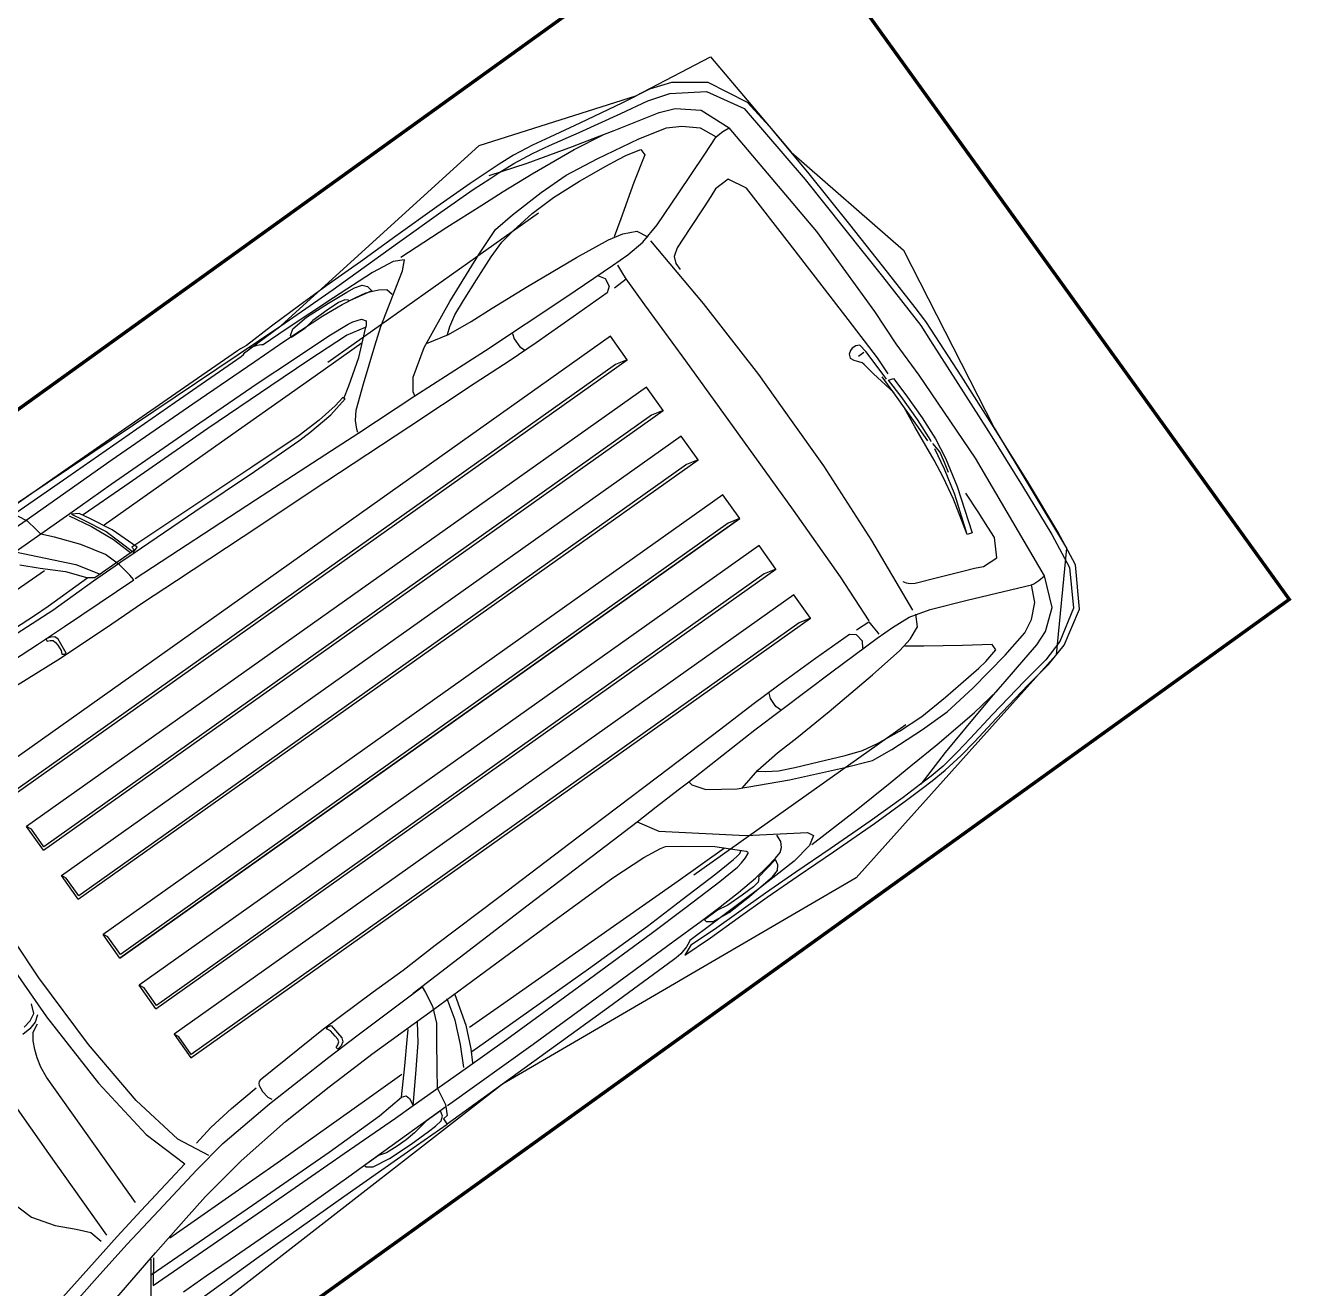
# Model space of a CAD drawing. Header units: millimetres. Extents: x 1904 to 2142, y -1319 to -1235.
# Drawn here: x 1995.589 to 2000.248, y -1250.18 to -1245.53 of the extents above; entities that cross this region are included whole.
import ezdxf

# ---------------------------------------------------------------- set-up
doc = ezdxf.new("R2010")
doc.units = ezdxf.units.MM
doc.header["$LTSCALE"] = 30
doc.layers.get('0').update_dxf_attribs({"linetype": 'CONTINUOUS'})
doc.layers.add('arquitetura', color=8, linetype='CONTINUOUS')

# ---------------------------------------------------------------- blocks, each defined once
blk = doc.blocks.new('Austin Mini dessus')
at = {"color": 8, "flags": 128}
for points in [[(1.1489, 3.7991), (1.3693, 3.7967)], [(1.3693, 3.7967), (1.6304, 3.7968)], [(1.6304, 3.7968), (1.8484, 3.7979)], [(1.8484, 3.7979), (1.9397, 3.7986)], [(2.1078, 3.7972), (1.9397, 3.7986)], [(1.9397, 3.7828), (1.9397, 3.798)], [(2.4284, 3.7942), (2.1078, 3.7972)], [(2.6259, 3.7916), (2.4284, 3.7942)], [(2.6343, 3.7911), (2.6259, 3.7916)], [(2.642, 3.7903), (2.6343, 3.7911)], [(2.649, 3.7893), (2.642, 3.7903)], [(2.6551, 3.7981), (2.7306, 3.7997)], [(2.6814, 3.7868), (2.6551, 3.7981)], [(2.7306, 3.7997), (2.8147, 3.7991)], [(2.8147, 3.7991), (2.9021, 3.7984)], [(2.9021, 3.7984), (2.9944, 3.7997)], [(2.9951, 3.7894), (2.9048, 3.7882)], [(2.9944, 3.7997), (3.0997, 3.8021)], [(3.0966, 3.7917), (2.9951, 3.7894)], [(3.2164, 3.793), (3.0966, 3.7917)], [(3.0997, 3.8021), (3.2215, 3.8034)], [(3.316, 3.7921), (3.2164, 3.793)], [(3.2215, 3.8034), (3.3188, 3.8025)], [(3.3693, 3.7904), (3.316, 3.7921)], [(3.3188, 3.8025), (3.3675, 3.8008)], [(3.3675, 3.8008), (3.3972, 3.7998)], [(3.4015, 3.7895), (3.3693, 3.7904)], [(3.3706, 3.7916), (3.4639, 3.7624)], [(3.3972, 3.7998), (3.439, 3.7972)], [(3.4406, 3.7862), (3.4015, 3.7895)], [(3.439, 3.7972), (3.4912, 3.7905)], [(3.4912, 3.7905), (3.5375, 3.7819)], [(1.174, 3.7599), (1.2419, 3.7604)], [(1.2419, 3.7604), (1.3135, 3.7616)], [(1.3135, 3.7616), (1.4923, 3.7636)], [(1.4923, 3.7636), (1.6691, 3.7637)], [(1.6691, 3.7637), (1.7492, 3.7633)], [(1.716, 3.7644), (1.717, 3.7694)], [(1.7576, 3.764), (1.716, 3.7644)], [(1.717, 3.7694), (1.7313, 3.7792)], [(1.7313, 3.7792), (1.7757, 3.7861)], [(1.7492, 3.7633), (1.9626, 3.7616)], [(1.7781, 3.7702), (1.7576, 3.764)], [(1.7757, 3.7861), (1.8394, 3.7873)], [(1.8082, 3.7719), (1.7781, 3.7702)], [(1.8354, 3.7719), (1.8082, 3.7719)], [(1.8622, 3.7696), (1.8354, 3.7719)], [(1.8394, 3.7873), (1.8918, 3.7867)], [(1.8896, 3.7653), (1.8622, 3.7696)], [(1.9022, 3.763), (1.8896, 3.7653)], [(1.8918, 3.7867), (1.9135, 3.786)], [(1.9455, 3.763), (1.9022, 3.763)], [(1.9135, 3.786), (1.9326, 3.7832)], [(1.9326, 3.7832), (1.942, 3.7759)], [(1.952, 3.781), (1.9397, 3.7828)], [(1.942, 3.7759), (1.9455, 3.763)], [(1.9641, 3.7571), (1.952, 3.781)], [(1.9674, 3.7618), (2.2252, 3.7604)], [(2.2252, 3.7604), (2.4664, 3.7574)], [(2.6704, 3.7837), (2.649, 3.7893)], [(2.6822, 3.7782), (2.6704, 3.7837)], [(2.7507, 3.7887), (2.6814, 3.7868)], [(2.6858, 3.7757), (2.6822, 3.7782)], [(2.7538, 3.7741), (2.6858, 3.7757)], [(2.7449, 3.7554), (2.7458, 3.7609)], [(2.7458, 3.7609), (2.7598, 3.7709)], [(2.8237, 3.7886), (2.7507, 3.7887)], [(2.8931, 3.7702), (2.7538, 3.7741)], [(2.7598, 3.7709), (2.8041, 3.7753)], [(2.8122, 3.7594), (2.7845, 3.7544)], [(2.8041, 3.7753), (2.8678, 3.772)], [(2.8551, 3.7596), (2.8122, 3.7594)], [(2.9048, 3.7882), (2.8237, 3.7886)], [(2.8891, 3.7588), (2.8551, 3.7596)], [(2.8678, 3.772), (2.9199, 3.7677)], [(2.9053, 3.7556), (2.8891, 3.7588)], [(3.0069, 3.7651), (2.8931, 3.7702)], [(2.9199, 3.7677), (2.9416, 3.7655)], [(2.9416, 3.7655), (2.9606, 3.76)], [(2.9606, 3.76), (2.9698, 3.7493)], [(3.0599, 3.7557), (3.0069, 3.7651)], [(3.4894, 3.7783), (3.4406, 3.7862)], [(3.4639, 3.7624), (3.5784, 3.7316)], [(3.5334, 3.7691), (3.4894, 3.7783)], [(3.6119, 3.753), (3.5334, 3.7691)], [(3.5375, 3.7819), (3.6147, 3.7659)], [(3.6147, 3.7659), (3.7245, 3.7448)], [(1.0947, 3.7351), (1.1565, 3.6487)], [(1.9688, 3.7285), (1.9641, 3.7571)], [(1.9715, 3.7117), (1.9688, 3.7285)], [(2.4664, 3.7574), (2.6503, 3.7544)], [(2.6503, 3.7544), (2.7365, 3.753)], [(2.7365, 3.753), (2.7855, 3.7519)], [(2.7845, 3.7544), (2.7449, 3.7554)], [(2.7855, 3.7519), (2.851, 3.7488)], [(2.851, 3.7488), (2.9058, 3.7442)], [(2.9118, 3.7497), (2.9053, 3.7556)], [(2.9058, 3.7442), (2.9441, 3.7386)], [(2.913, 3.7465), (2.9118, 3.7497)], [(2.9725, 3.7349), (2.913, 3.7465)], [(2.9441, 3.7386), (2.9744, 3.7329)], [(2.9698, 3.7493), (2.9725, 3.7349)], [(2.9744, 3.7329), (2.9916, 3.7274)], [(2.9916, 3.7274), (3.001, 3.7198)], [(3.0819, 3.7412), (3.0599, 3.7557)], [(3.0661, 3.7568), (3.2036, 3.7505)], [(3.0743, 3.7267), (3.0819, 3.7412)], [(3.2036, 3.7505), (3.3106, 3.7441)], [(3.3106, 3.7441), (3.3759, 3.7402)], [(3.3759, 3.7402), (3.4593, 3.7344)], [(3.4593, 3.7344), (3.5777, 3.7235)], [(3.5784, 3.7316), (3.6421, 3.7153)], [(3.7239, 3.7317), (3.6119, 3.753)], [(3.7964, 3.7192), (3.7239, 3.7317)], [(3.7245, 3.7448), (3.7958, 3.7324)], [(3.7958, 3.7324), (3.8536, 3.716)], [(1.1226, 3.7043), (1.4484, 3.7087)], [(1.1626, 3.649), (1.1226, 3.7043)], [(1.4484, 3.7087), (1.6921, 3.7115)], [(1.6921, 3.7115), (1.8449, 3.713)], [(1.8449, 3.713), (1.8979, 3.7134)], [(1.8979, 3.7134), (2.0543, 3.714)], [(1.8979, 3.7134), (1.9484, 3.6539)], [(1.9009, 3.6943), (1.8979, 3.7134)], [(1.9964, 3.6756), (1.9715, 3.7117)], [(2.0537, 3.7091), (2.0796, 3.6584)], [(2.0543, 3.714), (2.1798, 3.7129)], [(2.094, 3.6816), (2.0773, 3.7122)], [(2.1798, 3.7129), (2.4309, 3.7103)], [(2.4309, 3.7103), (2.6188, 3.7069)], [(2.6188, 3.7069), (2.7259, 3.7034)], [(2.7259, 3.7034), (2.8298, 3.6998)], [(2.8298, 3.6998), (2.8852, 3.6963)], [(2.8852, 3.6963), (2.8995, 3.6935)], [(2.9469, 3.6452), (3.0743, 3.7267)], [(3.001, 3.7198), (3.0087, 3.7071)], [(3.0087, 3.7071), (3.01, 3.6884)], [(3.5777, 3.7235), (3.6563, 3.7118)], [(3.6421, 3.7153), (3.6846, 3.7048)], [(3.6846, 3.7048), (3.7528, 3.688)], [(3.8504, 3.7028), (3.7964, 3.7192)], [(3.9251, 3.6552), (3.8504, 3.7028)], [(3.8536, 3.716), (3.9358, 3.6662)], [(1.0331, 3.6766), (1.174, 3.6425)], [(1.1335, 3.6804), (1.4355, 3.6849)], [(1.4355, 3.6849), (1.6643, 3.6871)], [(1.6643, 3.6871), (1.816, 3.6859)], [(1.816, 3.6859), (1.8868, 3.6804)], [(1.8868, 3.6804), (1.8979, 3.6843)], [(1.8868, 3.6804), (1.9382, 3.6219)], [(1.8979, 3.6843), (1.9009, 3.6943)], [(2.0389, 3.6143), (1.9964, 3.6756)], [(2.0918, 3.6884), (2.2083, 3.6887)], [(2.1175, 3.6272), (2.094, 3.6816)], [(2.2083, 3.6887), (2.4426, 3.6885)], [(2.4426, 3.6885), (2.6215, 3.6864)], [(2.6215, 3.6864), (2.7286, 3.6829)], [(2.7286, 3.6829), (2.8326, 3.6793)], [(2.8326, 3.6793), (2.8879, 3.6758)], [(2.8698, 3.6229), (2.9257, 3.6769)], [(2.8879, 3.6758), (2.8994, 3.674)], [(2.8994, 3.674), (2.9094, 3.6722)], [(2.8995, 3.6935), (2.9148, 3.6898)], [(2.9094, 3.6722), (2.9171, 3.6679)], [(2.9148, 3.6898), (2.9254, 3.6845)], [(2.9269, 3.6823), (2.9254, 3.6845)], [(2.9257, 3.6769), (2.9271, 3.6797)], [(2.9271, 3.6797), (2.9269, 3.6823)], [(3.2381, 3.6482), (3.3067, 3.6745)], [(3.3067, 3.6745), (3.361, 3.68)], [(3.361, 3.68), (3.4507, 3.6839)], [(3.4507, 3.6839), (3.525, 3.6834)], [(3.525, 3.6834), (3.6102, 3.6722)], [(3.6102, 3.6722), (3.7219, 3.6526)], [(3.7528, 3.688), (3.8, 3.6763)], [(3.8, 3.6763), (3.8361, 3.6624)], [(3.9358, 3.6662), (3.9909, 3.5714)], [(0.909, 3.6348), (1.0218, 3.609)], [(1.174, 3.6425), (1.2747, 3.6187)], [(1.2235, 3.6328), (1.5547, 3.6348)], [(1.5547, 3.6348), (1.8149, 3.6349)], [(1.8149, 3.6349), (1.9203, 3.6346)], [(1.9484, 3.6539), (1.9968, 3.5949)], [(2.0796, 3.6584), (2.1036, 3.6021)], [(2.1218, 3.6365), (2.2347, 3.637)], [(2.2347, 3.637), (2.4865, 3.6382)], [(2.4865, 3.6382), (2.7473, 3.6393)], [(2.7473, 3.6393), (2.8869, 3.6399)], [(2.7793, 3.5129), (2.9469, 3.6452)], [(2.7871, 3.6502), (3.4246, 3.6502)], [(3.1134, 3.5955), (3.2381, 3.6482)], [(3.2592, 3.6259), (3.3014, 3.6408)], [(3.3014, 3.6408), (3.3411, 3.6477)], [(3.3411, 3.6477), (3.4025, 3.6546)], [(3.4025, 3.6546), (3.4682, 3.6568)], [(3.4682, 3.6568), (3.5432, 3.6518)], [(3.5432, 3.6518), (3.6174, 3.6446)], [(3.6174, 3.6446), (3.651, 3.6408)], [(3.651, 3.6408), (3.6741, 3.6378)], [(3.6741, 3.6378), (3.7107, 3.6285)], [(3.7219, 3.6526), (3.793, 3.6355)], [(3.793, 3.6355), (3.8251, 3.6178)], [(3.8361, 3.6624), (3.8831, 3.6237)], [(3.9748, 3.5682), (3.9251, 3.6552)], [(1.0218, 3.609), (1.1282, 3.5852)], [(1.2747, 3.6187), (1.3537, 3.601)], [(1.9382, 3.6219), (1.9794, 3.5737)], [(2.0615, 3.5818), (2.0389, 3.6143)], [(2.1391, 3.55), (2.1175, 3.6272)], [(2.8029, 3.5745), (2.8698, 3.6229)], [(3.1969, 3.6007), (3.2592, 3.6259)], [(3.7113, 3.6124), (3.6503, 3.5725)], [(3.7107, 3.6285), (3.7113, 3.6124)], [(3.8251, 3.6178), (3.8563, 3.5892)], [(3.8831, 3.6237), (3.9133, 3.5491)], [(1.0183, 3.578), (0.9143, 3.6021)], [(1.12, 3.5551), (1.0183, 3.578)], [(1.1282, 3.5852), (1.2404, 3.5618)], [(1.3537, 3.601), (1.4755, 3.5794)], [(1.4755, 3.5794), (1.6204, 3.564)], [(1.9794, 3.5737), (1.9962, 3.5536)], [(1.9968, 3.5949), (2.0262, 3.5518)], [(2.0778, 3.5418), (2.0615, 3.5818)], [(2.1036, 3.6021), (2.1179, 3.5483)], [(2.7705, 3.5534), (2.8029, 3.5745)], [(2.9962, 3.5397), (3.1134, 3.5955)], [(3.1044, 3.562), (3.1417, 3.5787)], [(3.1417, 3.5787), (3.1969, 3.6007)], [(3.6503, 3.5725), (3.5724, 3.5187)], [(3.8563, 3.5892), (3.8742, 3.5491)], [(1.0731, 3.5095), (1.0817, 3.5421)], [(1.2053, 3.5371), (1.12, 3.5551)], [(1.2404, 3.5618), (1.3729, 3.5353)], [(1.6204, 3.564), (1.7565, 3.5569)], [(1.7565, 3.5569), (1.8523, 3.5529)], [(1.8523, 3.5529), (1.8885, 3.5517)], [(1.8885, 3.5517), (2.0756, 3.55)], [(2.0756, 3.55), (2.1906, 3.5477)], [(2.0837, 3.5046), (2.0778, 3.5418)], [(2.1906, 3.5477), (2.4267, 3.5434)], [(2.4267, 3.5434), (2.6206, 3.5411)], [(2.6206, 3.5411), (2.712, 3.5443)], [(2.712, 3.5443), (2.7579, 3.5502)], [(2.7579, 3.5502), (2.7705, 3.5534)], [(3.0068, 3.545), (3.0636, 3.5315)], [(3.0618, 3.5326), (3.0778, 3.5457)], [(3.0778, 3.5457), (3.1044, 3.562)], [(3.8253, 3.5293), (3.8742, 3.5491)], [(3.8742, 3.5491), (3.8804, 3.5498)], [(3.8804, 3.5498), (3.8953, 3.5506)], [(3.8953, 3.5506), (3.9133, 3.5491)], [(3.9133, 3.5491), (3.9421, 3.2156)], [(3.9862, 3.4773), (3.9748, 3.5682)], [(3.9909, 3.5714), (4.0023, 3.48)], [(1.1011, 3.5379), (1.1017, 3.2922)], [(1.2049, 3.5135), (1.2049, 3.1364)], [(1.3084, 3.5158), (1.2053, 3.5371)], [(1.3585, 3.5054), (1.3084, 3.5158)], [(1.3729, 3.5353), (1.4635, 3.5186)], [(1.4186, 3.5228), (1.3793, 3.4466)], [(1.4635, 3.5186), (1.6129, 3.5061)], [(2.7489, 3.4635), (2.7793, 3.5129)], [(2.9326, 3.496), (2.9962, 3.5397)], [(3.0636, 3.5315), (3.1275, 3.5247)], [(3.1275, 3.5247), (3.1878, 3.5219)], [(3.1878, 3.5219), (3.29, 3.5153)], [(3.29, 3.5153), (3.4288, 3.5036)], [(3.5724, 3.5187), (3.5339, 3.4917)], [(3.7236, 3.4885), (3.8253, 3.5293)], [(1.0114, 3.445), (1.0484, 3.4825)], [(1.0484, 3.4825), (1.0731, 3.5095)], [(1.323, 3.3924), (1.3585, 3.5054)], [(1.4113, 3.481), (1.462, 3.47)], [(1.6129, 3.5061), (1.7979, 3.497)], [(1.6169, 3.4714), (1.619, 3.4901)], [(1.619, 3.4901), (1.6245, 3.4999)], [(1.7979, 3.497), (1.8885, 3.4935)], [(1.8276, 3.494), (1.8263, 3.4879)], [(1.8263, 3.4879), (1.8336, 3.4853)], [(1.8388, 3.4912), (1.8276, 3.494)], [(1.8336, 3.4853), (1.8396, 3.4804)], [(1.8484, 3.4859), (1.8388, 3.4912)], [(1.8396, 3.4804), (1.8416, 3.4732)], [(1.8517, 3.4767), (1.8484, 3.4859)], [(1.8885, 3.4935), (2.0844, 3.4883)], [(2.0579, 3.4882), (2.4134, 3.475)], [(2.0844, 3.4883), (2.0837, 3.5046)], [(2.9113, 3.4668), (2.9326, 3.496)], [(3.4288, 3.5036), (3.5179, 3.4935)], [(3.5179, 3.4935), (3.5549, 3.4854)], [(3.5549, 3.4854), (3.5868, 3.4709)], [(3.6368, 3.4545), (3.7236, 3.4885)], [(4.0023, 3.48), (4.0132, 3.3405)], [(1.462, 3.47), (1.5309, 3.4613)], [(1.5309, 3.4613), (1.6094, 3.4548)], [(1.6186, 3.4546), (1.6169, 3.4714)], [(1.6207, 3.4502), (1.6186, 3.4546)], [(1.6242, 3.4468), (1.6207, 3.4502)], [(1.8409, 3.4637), (1.8386, 3.4462)], [(1.8416, 3.4732), (1.8409, 3.4637)], [(1.8478, 3.437), (1.8517, 3.4767)], [(2.4134, 3.475), (2.6537, 3.4666)], [(2.6537, 3.4666), (2.7489, 3.4635)], [(2.7489, 3.4635), (2.8086, 3.4608)], [(2.8086, 3.4608), (2.8767, 3.4577)], [(2.8767, 3.4577), (2.9092, 3.4563)], [(2.9092, 3.4563), (2.9113, 3.4668)], [(2.9092, 3.4563), (3.1149, 3.4465)], [(3.5836, 3.4404), (3.6368, 3.4545)], [(3.5868, 3.4709), (3.6013, 3.4438)], [(3.9969, 3.3387), (3.9862, 3.4773)], [(0.9762, 3.3945), (1.0114, 3.445)], [(1.3793, 3.4466), (1.3517, 3.3099)], [(1.6285, 3.4452), (1.6242, 3.4468)], [(1.8272, 3.4328), (1.6285, 3.4452)], [(1.9786, 3.4297), (1.8272, 3.4328)], [(1.8386, 3.4462), (1.8339, 3.4369)], [(1.8339, 3.4369), (1.8395, 3.4349)], [(1.8395, 3.4349), (1.8452, 3.4359)], [(1.8452, 3.4359), (1.8478, 3.437)], [(2.0699, 3.4284), (1.9786, 3.4297)], [(2.1695, 3.4247), (2.0699, 3.4284)], [(2.3653, 3.4184), (2.1695, 3.4247)], [(2.6091, 3.4106), (2.3653, 3.4184)], [(3.1149, 3.4465), (3.3513, 3.4394)], [(3.1945, 3.4428), (3.1904, 3.4299)], [(3.1904, 3.4299), (3.1906, 3.4059)], [(3.3513, 3.4394), (3.4895, 3.4367)], [(3.4471, 3.4365), (3.4563, 3.4213)], [(3.4563, 3.4213), (3.4534, 3.4004)], [(3.4895, 3.4367), (3.5356, 3.4366)], [(3.4973, 3.4027), (3.4982, 3.4219)], [(3.4982, 3.4219), (3.4986, 3.4312)], [(3.5356, 3.4366), (3.5836, 3.4404)], [(3.6013, 3.4314), (3.6181, 3.2335)], [(3.6968, 3.4013), (3.756, 3.4243)], [(3.756, 3.4243), (3.7841, 3.435)], [(3.7841, 3.435), (3.8045, 3.444)], [(3.8045, 3.444), (3.8435, 3.4455)], [(3.8435, 3.4455), (3.8675, 3.4012)], [(0.9547, 3.3266), (0.9762, 3.3945)], [(1.3004, 3.222), (1.323, 3.3924)], [(2.8528, 3.4028), (2.6091, 3.4106)], [(3.0481, 3.3965), (2.8528, 3.4028)], [(3.147, 3.3929), (3.0481, 3.3965)], [(3.2267, 3.3909), (3.147, 3.3929)], [(3.1906, 3.4059), (3.1955, 3.3932)], [(3.3378, 3.39), (3.2267, 3.3909)], [(3.4403, 3.3899), (3.3378, 3.39)], [(3.4534, 3.4004), (3.4403, 3.3899)], [(3.4605, 3.391), (3.4969, 3.3921)], [(3.4969, 3.3921), (3.4973, 3.4027)], [(3.4984, 3.3906), (3.5032, 3.2619)], [(3.6439, 3.38), (3.6968, 3.4013)], [(3.8675, 3.4012), (3.8692, 3.3713)], [(3.6215, 3.3593), (3.6261, 3.3671)], [(3.6261, 3.3671), (3.6334, 3.3741)], [(3.6334, 3.3741), (3.6439, 3.38)], [(3.8294, 3.3605), (3.8176, 3.3569)], [(3.8176, 3.3569), (3.8402, 3.2669)], [(3.8176, 3.3569), (3.8491, 3.259)], [(3.8656, 3.2467), (3.8294, 3.3605)], [(3.8692, 3.3713), (3.8712, 3.3271)], [(3.8712, 3.3271), (3.8736, 3.2722)], [(4.0064, 3.181), (3.9969, 3.3387)], [(4.0132, 3.3405), (4.0227, 3.1819)], [(1.3517, 3.3099), (1.3356, 3.1305)], [(1.521, 3.3024), (3.3849, 3.3024)], [(1.521, 3.2314), (1.521, 3.3024)], [(3.3552, 3.2953), (1.5269, 3.296)], [(1.5269, 3.296), (1.5269, 3.2434)], [(3.3849, 3.3024), (3.3552, 3.2953)], [(3.3849, 3.3024), (3.3849, 3.2314)], [(1.1017, 3.2922), (1.1017, 3.0712)], [(3.5032, 3.2619), (3.5043, 3.0618)], [(3.8402, 3.2669), (3.8508, 3.2084)], [(1.5269, 3.2434), (1.521, 3.2314)], [(3.3849, 3.2314), (1.521, 3.2314)], [(3.6181, 3.2335), (3.6277, 3.0159)], [(3.8491, 3.259), (3.8648, 3.1939)], [(3.8822, 3.1732), (3.8656, 3.2467)], [(1.2904, 3.0155), (1.3004, 3.222)], [(3.8508, 3.2084), (3.8565, 3.1612)], [(3.868, 3.2065), (3.8741, 3.1805)], [(3.9421, 3.2156), (3.9474, 2.9699)], [(3.8648, 3.1939), (3.8741, 3.1401)], [(3.8741, 3.1805), (3.8782, 3.1603)], [(3.8893, 3.1208), (3.8822, 3.1732)], [(4.0139, 3.0308), (4.0064, 3.181)], [(4.0227, 3.1819), (4.0303, 3.0312)], [(1.521, 3.1548), (3.3849, 3.1548)], [(1.521, 3.1548), (3.3849, 3.1548)], [(1.521, 3.1548), (1.521, 3.0837)], [(3.3552, 3.1477), (1.5269, 3.1484)], [(1.5269, 3.1484), (1.5269, 3.0958)], [(3.3849, 3.1548), (3.3552, 3.1477)], [(3.3849, 3.1548), (3.3849, 3.0838)], [(3.8565, 3.1612), (3.8604, 3.1213)], [(3.8797, 3.1523), (3.8778, 3.1263)], [(3.8782, 3.1603), (3.8797, 3.1523)], [(1.2049, 3.1364), (1.2077, 3.1082)], [(1.2077, 3.1082), (1.214, 3.084)], [(1.3356, 3.1305), (1.3308, 2.9266)], [(3.8604, 3.1213), (3.8653, 3.0676)], [(3.8718, 3.1136), (3.8718, 3.0663)], [(3.8772, 3.1193), (3.8773, 3.1186)], [(3.8773, 3.1186), (3.8774, 3.1179)], [(3.8774, 3.1179), (3.8775, 3.1172)], [(3.8775, 3.1172), (3.8809, 3.056)], [(3.8927, 3.0595), (3.8893, 3.1208)], [(1.214, 3.084), (1.2213, 3.064)], [(1.5269, 3.0958), (1.521, 3.0837)], [(3.3849, 3.0838), (1.521, 3.0838)], [(1.2213, 3.064), (1.2296, 3.0447)], [(1.2296, 3.0447), (1.2425, 3.0269)], [(3.5043, 3.0618), (3.503, 2.8311)], [(3.8653, 3.0676), (3.8715, 3.0137)], [(3.8718, 3.0663), (3.8715, 2.9763)], [(3.8809, 3.056), (3.8809, 2.9867)], [(3.8927, 2.9903), (3.8927, 3.0595)], [(1.2406, 3.0157), (1.2179, 3.0172)], [(1.2601, 3.01), (1.2406, 3.0157)], [(1.2425, 3.0269), (1.263, 3.0168)], [(1.2927, 2.7938), (1.2904, 3.0155)], [(3.6277, 3.0159), (3.6279, 2.8795)], [(4.019, 2.9175), (4.0139, 3.0308)], [(4.0303, 3.0312), (4.0353, 2.9173)], [(1.2315, 3.0045), (1.2524, 3.0002)], [(1.2524, 3.0002), (1.27, 2.9903)], [(1.275, 2.9987), (1.2601, 3.01)], [(1.27, 2.9903), (1.2792, 2.9682)], [(1.521, 3.0018), (3.3849, 3.0018)], [(1.521, 3.0018), (1.521, 2.9307)], [(1.521, 3.0017), (3.3849, 3.0017)], [(3.3552, 2.9947), (1.5269, 2.9954)], [(1.5269, 2.9954), (1.5269, 2.9427)], [(3.3849, 3.0017), (3.3552, 2.9947)], [(3.3849, 3.0018), (3.3849, 2.9307)], [(3.8809, 2.9867), (3.8793, 2.9363)], [(3.8911, 2.9399), (3.8927, 2.9903)], [(3.8717, 2.9689), (3.8581, 2.9022)], [(3.8715, 2.9763), (3.8713, 2.9207)], [(3.9474, 2.9699), (3.9456, 2.8742)], [(1.3308, 2.9266), (1.3369, 2.7159)], [(1.5269, 2.9427), (1.521, 2.9307)], [(3.3849, 2.9307), (1.521, 2.9307)], [(3.8763, 2.9214), (3.8745, 2.8469)], [(3.8764, 2.9319), (3.8763, 2.9214)], [(3.8793, 2.9363), (3.8911, 2.9399)], [(3.8871, 2.9232), (3.8888, 2.876)], [(3.8581, 2.9022), (3.8521, 2.8707)], [(4.0208, 2.8728), (4.019, 2.9175)], [(4.0353, 2.9173), (4.0372, 2.8721)], [(3.6279, 2.8795), (3.6277, 2.7413)], [(3.8458, 2.8564), (3.8507, 2.8629)], [(3.8521, 2.8707), (3.8507, 2.8629)], [(3.8888, 2.876), (3.8844, 2.7575)], [(3.9456, 2.8742), (3.9489, 2.78)], [(4.0141, 2.7205), (4.0208, 2.8728)], [(4.0372, 2.8721), (4.0353, 2.829)], [(3.503, 2.8311), (3.5007, 2.6103)], [(3.8333, 2.8378), (3.8378, 2.8476)], [(3.8369, 2.8289), (3.8333, 2.8378)], [(3.8449, 2.8226), (3.8369, 2.8289)], [(3.8378, 2.8476), (3.8458, 2.8564)], [(3.8688, 2.8456), (3.8527, 2.8468)], [(3.8745, 2.8469), (3.8712, 2.8257)], [(4.0353, 2.829), (4.0303, 2.7187)], [(1.521, 2.8252), (3.3849, 2.8252)], [(1.521, 2.8252), (3.3849, 2.8252)], [(1.521, 2.8252), (1.521, 2.7541)], [(3.3552, 2.8181), (1.5269, 2.8188)], [(1.5269, 2.8188), (1.5269, 2.7662)], [(3.3849, 2.8252), (3.3552, 2.8181)], [(3.3849, 2.8252), (3.3849, 2.7542)], [(3.8518, 2.8207), (3.8449, 2.8226)], [(3.8621, 2.821), (3.8518, 2.8207)], [(3.8712, 2.8257), (3.8621, 2.821)], [(1.5269, 2.7662), (1.521, 2.7541)], [(3.9489, 2.78), (3.9462, 2.5372)], [(3.3849, 2.7542), (1.521, 2.7542)], [(3.6277, 2.7413), (3.6181, 2.5203)], [(3.8844, 2.7575), (3.8754, 2.5224)], [(3.9974, 2.4164), (4.0141, 2.7205)], [(4.0303, 2.7187), (4.0227, 2.5701)], [(1.521, 2.6777), (3.3849, 2.6777)], [(1.521, 2.6777), (1.521, 2.6065)], [(1.521, 2.6776), (3.3849, 2.6776)], [(3.3552, 2.6705), (1.5269, 2.6712)], [(1.5269, 2.6712), (1.5269, 2.6186)], [(3.3849, 2.6776), (3.3552, 2.6705)], [(3.3849, 2.6777), (3.3849, 2.6066)], [(1.5269, 2.6186), (1.521, 2.6065)], [(3.5007, 2.6103), (3.4987, 2.4401)], [(3.3849, 2.6066), (1.521, 2.6066)], [(4.0227, 2.5701), (4.0132, 2.4114)], [(1.521, 2.5246), (3.3849, 2.5246)], [(1.521, 2.5246), (3.3849, 2.5246)], [(3.3552, 2.5175), (1.5269, 2.5182)], [(3.3849, 2.5246), (3.3552, 2.5175)], [(3.3849, 2.5246), (3.3849, 2.4536)], [(3.6181, 2.5203), (3.6013, 2.3205)], [(3.8754, 2.5224), (3.8675, 2.3507)], [(3.9462, 2.5372), (3.9187, 2.2052)], [(3.3849, 2.4536), (1.521, 2.4536)], [(3.4987, 2.4401), (3.4984, 2.3614)], [(3.6192, 2.401), (3.619, 2.419)], [(3.6261, 2.3848), (3.6192, 2.401)], [(3.9754, 2.1881), (3.9974, 2.4164)], [(4.0132, 2.4114), (4.0023, 2.272)], [(3.2267, 2.3616), (3.147, 2.3596)], [(3.3378, 2.3625), (3.2267, 2.3616)], [(3.4403, 2.3625), (3.3378, 2.3625)], [(3.4534, 2.352), (3.4403, 2.3625)], [(3.462, 2.3625), (3.4984, 2.3614)], [(3.4984, 2.3614), (3.4988, 2.3509)], [(3.6439, 2.372), (3.6261, 2.3848)], [(3.6968, 2.3507), (3.6439, 2.372)], [(2.3653, 2.3341), (2.1695, 2.3277)], [(2.6091, 2.3418), (2.3653, 2.3341)], [(2.8528, 2.3496), (2.6091, 2.3418)], [(3.0481, 2.356), (2.8528, 2.3496)], [(3.147, 2.3596), (3.0481, 2.356)], [(3.189, 2.3226), (3.1892, 2.3465)], [(3.1892, 2.3465), (3.1942, 2.3592)], [(3.4471, 2.3159), (3.4563, 2.3312)], [(3.4563, 2.3312), (3.4534, 2.352)], [(3.4988, 2.3509), (3.4997, 2.3317)], [(3.4997, 2.3317), (3.5002, 2.3223)], [(3.756, 2.3277), (3.6968, 2.3507)], [(3.8675, 2.3507), (3.8435, 2.3065)], [(1.8272, 2.3184), (1.6285, 2.3056)], [(1.9786, 2.3223), (1.8272, 2.3184)], [(1.8366, 2.3114), (1.8412, 2.3145)], [(1.8403, 2.3032), (1.8366, 2.3114)], [(1.8406, 2.2877), (1.8403, 2.3032)], [(1.8412, 2.3145), (1.8449, 2.3155)], [(1.8449, 2.3155), (1.8464, 2.3155)], [(1.8464, 2.3155), (1.8503, 2.2758)], [(2.0699, 2.3241), (1.9786, 2.3223)], [(2.1695, 2.3277), (2.0699, 2.3241)], [(2.9092, 2.2957), (3.1149, 2.3055)], [(3.1149, 2.3055), (3.3513, 2.3125)], [(3.1931, 2.3097), (3.189, 2.3226)], [(3.3513, 2.3125), (3.4895, 2.3152)], [(3.4895, 2.3152), (3.5356, 2.3154)], [(3.5356, 2.3154), (3.5836, 2.3116)], [(3.5836, 2.3116), (3.6368, 2.2975)], [(3.5868, 2.2811), (3.6013, 2.3081)], [(3.7841, 2.317), (3.756, 2.3277)], [(3.8045, 2.308), (3.7841, 2.317)], [(3.8435, 2.3065), (3.8045, 2.308)], [(1.8322, 2.2671), (1.8383, 2.272)], [(1.8383, 2.272), (1.8402, 2.2793)], [(1.8402, 2.2793), (1.8406, 2.2877)], [(1.8503, 2.2758), (1.847, 2.2665)], [(2.0905, 2.2638), (2.4428, 2.2777)], [(2.4428, 2.2777), (2.6647, 2.2869)], [(2.6647, 2.2869), (2.7418, 2.2903)], [(2.7418, 2.2903), (2.9092, 2.2957)], [(2.7431, 2.2881), (2.7462, 2.2798)], [(2.7462, 2.2798), (2.7556, 2.2611)], [(2.9092, 2.2957), (2.9113, 2.2851)], [(2.9113, 2.2851), (2.9326, 2.256)], [(3.5549, 2.2666), (3.5868, 2.2811)], [(3.6368, 2.2975), (3.725, 2.2641)], [(4.0023, 2.272), (3.9909, 2.1805)], [(1.6349, 2.2506), (1.8016, 2.2577)], [(1.8016, 2.2577), (1.881, 2.2603)], [(1.825, 2.2645), (1.8322, 2.2671)], [(1.8262, 2.2584), (1.825, 2.2645)], [(1.8375, 2.2613), (1.8262, 2.2584)], [(1.847, 2.2665), (1.8375, 2.2613)], [(1.881, 2.2603), (2.0858, 2.2644)], [(2.0844, 2.2494), (2.0784, 2.2142)], [(2.0858, 2.2644), (2.0844, 2.2494)], [(2.7556, 2.2611), (2.7718, 2.2409)], [(2.7718, 2.2409), (2.8239, 2.1987)], [(2.9326, 2.256), (2.9962, 2.2123)], [(3.1878, 2.23), (3.29, 2.2366)], [(3.29, 2.2366), (3.4288, 2.2483)], [(3.4288, 2.2483), (3.5179, 2.2584)], [(3.5179, 2.2584), (3.5549, 2.2666)], [(3.5724, 2.2333), (3.5339, 2.2602)], [(3.725, 2.2641), (3.8293, 2.2244)], [(1.6721, 2.2014), (1.8808, 2.2103)], [(1.8808, 2.2103), (2.0035, 2.2094)], [(1.9914, 2.152), (2.0269, 2.2058)], [(2.0102, 2.2055), (1.9967, 2.1959)], [(2.0035, 2.2094), (2.0815, 2.2103)], [(2.1294, 2.2062), (2.0102, 2.2055)], [(2.0784, 2.2142), (2.0651, 2.1737)], [(2.0815, 2.2103), (2.0895, 2.2105)], [(2.0895, 2.2105), (2.1118, 2.2109)], [(2.0987, 2.1289), (2.1242, 2.2089)], [(2.1021, 2.1554), (2.1177, 2.2065)], [(2.1118, 2.2109), (2.1463, 2.2115)], [(2.1242, 2.2089), (2.1389, 2.2041)], [(2.128, 2.1963), (2.1294, 2.2062)], [(2.1463, 2.2115), (2.305, 2.215)], [(2.4818, 2.2073), (2.2935, 2.2014)], [(2.305, 2.215), (2.4809, 2.219)], [(2.4809, 2.219), (2.6134, 2.2208)], [(2.6213, 2.2106), (2.4818, 2.2073)], [(2.6134, 2.2208), (2.6469, 2.2196)], [(2.6829, 2.2085), (2.6213, 2.2106)], [(2.6469, 2.2196), (2.7143, 2.2143)], [(2.7355, 2.2029), (2.6829, 2.2085)], [(2.7143, 2.2143), (2.7654, 2.2024)], [(2.9962, 2.2123), (3.1134, 2.1564)], [(3.0068, 2.207), (3.0636, 2.2205)], [(3.0618, 2.2194), (3.0778, 2.2063)], [(3.0636, 2.2205), (3.1275, 2.2272)], [(3.0778, 2.2063), (3.1044, 2.19)], [(3.1275, 2.2272), (3.1878, 2.23)], [(3.6503, 2.1795), (3.5724, 2.2333)], [(3.8293, 2.2244), (3.8797, 2.2052)], [(1.8362, 2.1961), (1.7357, 2.1921)], [(1.8766, 2.1969), (1.8362, 2.1961)], [(1.9967, 2.1959), (1.8766, 2.1969)], [(1.961, 2.1517), (1.9967, 2.1959)], [(2.1389, 2.2041), (2.1134, 2.1336)], [(2.2935, 2.2014), (2.128, 2.1963)], [(2.7627, 2.1969), (2.7355, 2.2029)], [(2.7654, 2.2024), (2.7627, 2.1969)], [(2.763, 2.2003), (2.7912, 2.1821)], [(2.7912, 2.1821), (2.8517, 2.139)], [(2.8239, 2.1987), (2.9002, 2.139)], [(3.1044, 2.19), (3.1417, 2.1733)], [(3.7113, 2.1396), (3.6503, 2.1795)], [(3.8604, 2.1645), (3.8797, 2.2052)], [(3.8797, 2.2052), (3.8859, 2.2044)], [(3.8859, 2.2044), (3.9007, 2.2036)], [(3.8872, 2.13), (3.9187, 2.2052)], [(3.9007, 2.2036), (3.9187, 2.2052)], [(3.9249, 2.1008), (3.9754, 2.1881)], [(3.9909, 2.1805), (3.9406, 2.0845)], [(1.9146, 2.1086), (1.961, 2.1517)], [(1.9396, 2.0961), (1.9914, 2.152)], [(2.0651, 2.1737), (2.0297, 2.1186)], [(2.0769, 2.098), (2.1021, 2.1554)], [(3.1134, 2.1564), (3.2381, 2.1037)], [(3.1417, 2.1733), (3.1969, 2.1512)], [(3.1969, 2.1512), (3.2592, 2.1261)], [(3.8265, 2.1348), (3.8604, 2.1645)], [(1.8129, 2.1188), (1.9203, 2.1191)], [(2.0297, 2.1186), (1.9872, 2.0669)], [(2.0692, 2.0713), (2.0987, 2.1289)], [(2.1134, 2.1336), (2.085, 2.08)], [(2.1047, 2.1129), (2.4742, 2.1134)], [(2.4742, 2.1134), (2.7383, 2.1137)], [(2.7383, 2.1137), (2.8794, 2.1139)], [(2.8517, 2.139), (2.9088, 2.0884)], [(2.9002, 2.139), (2.9394, 2.1086)], [(3.2592, 2.1261), (3.3014, 2.1112)], [(3.651, 2.1112), (3.6741, 2.1142)], [(3.6741, 2.1142), (3.7107, 2.1235)], [(3.7107, 2.1235), (3.7113, 2.1396)], [(3.7219, 2.0993), (3.793, 2.1165)], [(3.793, 2.1165), (3.8265, 2.1348)], [(3.8375, 2.0902), (3.8872, 2.13)], [(1.8792, 2.0733), (1.9146, 2.1086)], [(1.8882, 2.0405), (1.9396, 2.0961)], [(2.0471, 2.045), (2.0769, 2.098)], [(2.7825, 2.1047), (3.4166, 2.1047)], [(2.8587, 2.0775), (2.9076, 2.0883)], [(2.9122, 2.0845), (2.9088, 2.0884)], [(2.9154, 2.0806), (2.9122, 2.0845)], [(2.9394, 2.1086), (3.062, 2.0282)], [(3.2381, 2.1037), (3.3067, 2.0774)], [(3.3014, 2.1112), (3.3411, 2.1043)], [(3.3411, 2.1043), (3.4025, 2.0974)], [(3.4025, 2.0974), (3.4682, 2.0952)], [(3.4682, 2.0952), (3.5432, 2.1001)], [(3.5432, 2.1001), (3.6174, 2.1074)], [(3.6102, 2.0798), (3.7219, 2.0993)], [(3.6174, 2.1074), (3.651, 2.1112)], [(3.8, 2.0757), (3.8375, 2.0902)], [(3.8485, 2.0526), (3.9249, 2.1008)], [(3.9406, 2.0845), (3.8672, 2.0324)], [(1.9872, 2.0669), (1.9647, 2.0412)], [(2.0542, 2.0453), (2.0692, 2.0713)], [(2.0706, 2.0548), (2.0542, 2.0453)], [(2.085, 2.08), (2.0706, 2.0548)], [(2.0774, 2.0623), (2.2014, 2.0637)], [(2.2014, 2.0637), (2.4493, 2.0668)], [(2.4493, 2.0668), (2.6356, 2.0705)], [(2.6113, 2.0468), (2.7183, 2.0504)], [(2.6356, 2.0705), (2.7481, 2.0732)], [(2.7183, 2.0504), (2.8223, 2.0539)], [(2.7481, 2.0732), (2.8587, 2.0775)], [(2.8223, 2.0539), (2.8776, 2.0574)], [(2.8776, 2.0574), (2.8901, 2.0597)], [(2.8901, 2.0597), (2.9115, 2.0664)], [(2.9115, 2.0664), (2.9182, 2.0768)], [(2.9182, 2.0768), (2.9154, 2.0806)], [(3.0039, 2.0429), (3.008, 2.0596)], [(3.3067, 2.0774), (3.361, 2.072)], [(3.361, 2.072), (3.4507, 2.0681)], [(3.4507, 2.0681), (3.525, 2.0686)], [(3.525, 2.0686), (3.6102, 2.0798)], [(3.6846, 2.0471), (3.7528, 2.064)], [(3.7528, 2.064), (3.8, 2.0757)], [(3.7937, 2.0359), (3.8485, 2.0526)], [(1.8882, 2.0405), (2.0521, 2.0412)], [(1.9618, 2.0246), (1.9568, 1.9964)], [(1.9647, 2.0412), (1.9618, 2.0246)], [(2.0521, 2.0412), (2.1763, 2.0418)], [(2.1763, 2.0418), (2.4248, 2.0438)], [(2.4248, 2.0438), (2.6113, 2.0468)], [(2.9725, 2.0244), (2.913, 2.0128)], [(2.9302, 2.0151), (2.9574, 2.0204)], [(2.9574, 2.0204), (2.9729, 2.0257)], [(2.9698, 2.01), (2.9725, 2.0244)], [(2.9729, 2.0257), (2.9874, 2.0323)], [(2.9874, 2.0323), (3.0039, 2.0429)], [(3.062, 2.0282), (3.0814, 2.0091)], [(3.4593, 2.0176), (3.5777, 2.0285)], [(3.4639, 1.9896), (3.5784, 2.0204)], [(3.5777, 2.0285), (3.6563, 2.0402)], [(3.5784, 2.0204), (3.6421, 2.0366)], [(3.6114, 2.0021), (3.722, 2.0234)], [(3.6421, 2.0366), (3.6846, 2.0471)], [(3.722, 2.0234), (3.7937, 2.0359)], [(3.8672, 2.0324), (3.8141, 2.0148)], [(1.7416, 1.9904), (1.9551, 1.9922)], [(1.9568, 1.9964), (1.9445, 1.9728)], [(1.9551, 1.9922), (2.2129, 1.9935)], [(2.2129, 1.9935), (2.454, 1.9966)], [(2.454, 1.9966), (2.638, 1.9996)], [(2.638, 1.9996), (2.7242, 2.001)], [(2.7242, 2.001), (2.7732, 2.0021)], [(2.7845, 2.0049), (2.7449, 2.0039)], [(2.7449, 2.0039), (2.7458, 1.9984)], [(2.7458, 1.9984), (2.7598, 1.9884)], [(2.7598, 1.9884), (2.8041, 1.984)], [(2.7732, 2.0021), (2.8386, 2.0052)], [(2.8122, 1.9999), (2.7845, 2.0049)], [(2.8551, 1.9997), (2.8122, 1.9999)], [(2.8386, 2.0052), (2.8935, 2.0098)], [(2.8891, 2.0005), (2.8551, 1.9997)], [(2.8678, 1.9873), (2.9199, 1.9916)], [(2.9993, 1.9886), (2.8855, 1.9835)], [(2.9053, 2.0037), (2.8891, 2.0005)], [(2.8935, 2.0098), (2.9302, 2.0151)], [(2.9118, 2.0096), (2.9053, 2.0037)], [(2.913, 2.0128), (2.9118, 2.0096)], [(2.9199, 1.9916), (2.9416, 1.9938)], [(2.9416, 1.9938), (2.9606, 1.9993)], [(2.9606, 1.9993), (2.9698, 2.01)], [(3.0563, 1.9962), (2.9993, 1.9886)], [(3.0814, 2.0091), (3.0563, 1.9962)], [(3.0784, 1.9981), (3.2127, 2.0036)], [(3.2127, 2.0036), (3.3138, 2.0086)], [(3.3138, 2.0086), (3.3759, 2.0118)], [(3.3706, 1.9603), (3.4639, 1.9896)], [(3.3759, 2.0118), (3.4593, 2.0176)], [(3.5337, 1.986), (3.6114, 2.0021)], [(3.7404, 2.0035), (3.6262, 1.9845)], [(3.8141, 2.0148), (3.7404, 2.0035)], [(1.9317, 1.9633), (2.0998, 1.9648)], [(2.0998, 1.9648), (2.4205, 1.9678)], [(2.4205, 1.9678), (2.618, 1.9704)], [(2.618, 1.9704), (2.6248, 1.9694)], [(2.6248, 1.9694), (2.6309, 1.9675)], [(2.6309, 1.9675), (2.6377, 1.9674)], [(2.6377, 1.9674), (2.6698, 1.9667)], [(2.6644, 1.9706), (2.6452, 1.9652)], [(2.675, 1.9758), (2.6644, 1.9706)], [(2.6698, 1.9667), (2.7401, 1.9651)], [(2.6783, 1.978), (2.675, 1.9758)], [(2.7462, 1.9796), (2.6783, 1.978)], [(2.7401, 1.9651), (2.8147, 1.9659)], [(2.8855, 1.9835), (2.7462, 1.9796)], [(2.8041, 1.984), (2.8678, 1.9873)], [(2.8147, 1.9659), (2.8968, 1.9668)], [(2.8968, 1.9668), (2.9905, 1.9663)], [(2.9905, 1.9663), (3.0983, 1.9654)], [(3.0983, 1.9654), (3.2215, 1.965)], [(3.2215, 1.965), (3.3188, 1.9659)], [(3.3188, 1.9659), (3.3675, 1.9676)], [(3.3675, 1.9676), (3.3972, 1.9685)], [(3.3972, 1.9685), (3.4375, 1.9711)], [(3.4375, 1.9711), (3.4886, 1.9776)], [(3.5003, 1.961), (3.448, 1.9543)], [(3.4886, 1.9776), (3.5337, 1.986)], [(3.5466, 1.9696), (3.5003, 1.961)], [(3.6262, 1.9845), (3.5466, 1.9696)], [(2.1, 1.9484), (1.9317, 1.9469)], [(2.421, 1.9514), (2.1, 1.9484)], [(2.6186, 1.954), (2.421, 1.9514)], [(2.627, 1.9542), (2.6186, 1.954)], [(2.6353, 1.9546), (2.627, 1.9542)], [(2.6436, 1.9556), (2.6353, 1.9546)], [(2.7208, 1.9527), (2.6436, 1.9556)], [(2.808, 1.9509), (2.7208, 1.9527)], [(2.8968, 1.9503), (2.808, 1.9509)], [(2.9905, 1.9499), (2.8968, 1.9503)], [(3.0983, 1.949), (2.9905, 1.9499)], [(3.2215, 1.9486), (3.0983, 1.949)], [(3.3211, 1.9494), (3.2215, 1.9486)], [(3.3742, 1.9509), (3.3211, 1.9494)], [(3.4063, 1.9517), (3.3742, 1.9509)], [(3.448, 1.9543), (3.4063, 1.9517)]]:
    blk.add_lwpolyline(points, dxfattribs=at)

msp = doc.modelspace()

# ---------------------------------------------------------------- linework, layer by layer
at = {"layer": 'arquitetura', "const_width": 0.0125}
msp.add_lwpolyline([(1991.6157, -1249.7855), (1993.544, -1252.4635), (2000.239, -1247.6428), (1998.3108, -1244.9648)], close=True, dxfattribs=at)
at = {"layer": 'arquitetura'}
msp.add_lwpolyline([(1994.655, -1247.8952), (1996.5282, -1246.6362), (1997.2581, -1245.9722), (1997.8353, -1245.7898), (1998.1091, -1245.6455), (1998.4059, -1245.9966), (1998.8201, -1246.3572), (1999.1535, -1247.0114), (1999.4199, -1247.4547), (1999.3819, -1247.8467), (1998.6453, -1248.6676), (1997.3449, -1249.4263), (1995.5912, -1250.7912), (1994.4853, -1251.396)], dxfattribs=at)

# ---------------------------------------------------------------- block references
at = {"layer": 'arquitetura', "xscale": -1.5, "yscale": 1.5, "zscale": 1.5, "rotation": 215.3560608114845}
msp.add_blockref('Austin Mini dessus', (1991.4704, -1246.6105), dxfattribs=at)

doc.saveas('drawing.dxf')
